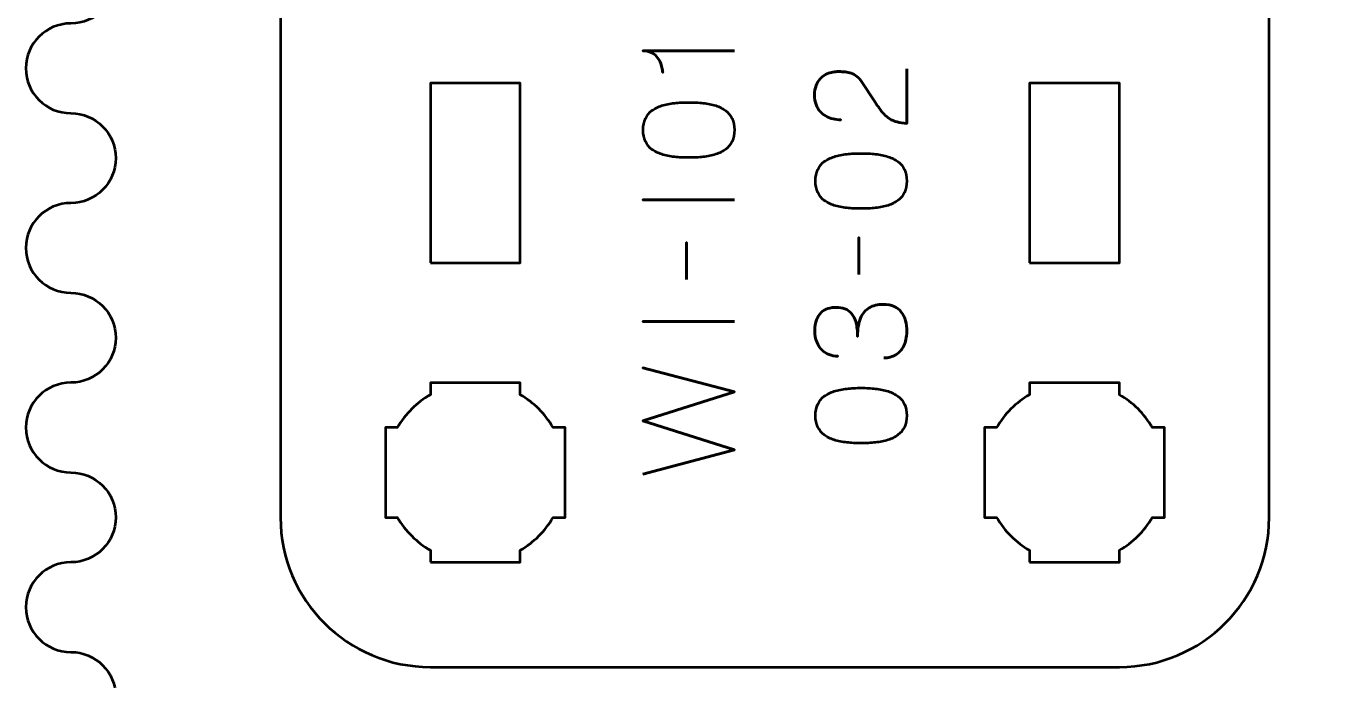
# Model space of a CAD drawing. Header units: centimetres. Extents: x -21 to 0, y -29.7 to 0.
# Drawn here: x -21 to -16.68, y -6.144 to -3.958 of the extents above; entities that cross this region are included whole.
import ezdxf

# ---------------------------------------------------------------- set-up
doc = ezdxf.new("R2010")
doc.units = ezdxf.units.CM
doc.header["$MEASUREMENT"] = 0
doc.layers.add('Layer 1', color=7, linetype='Continuous')

msp = doc.modelspace()

# ---------------------------------------------------------------- linework, layer by layer
at = {"layer": 'Layer 1', "color": 1, "lineweight": 53}
msp.add_open_spline([(-21.00003, -29.19995), (-21.00003, -29.19995), (-21.00003, -10.09992), (-21.00003, -10.09992), (-21.00003, -10.09992), (-21.00003, -10.01709), (-20.93286, -9.94992), (-20.85003, -9.94992), (-20.85003, -9.94992), (-20.7672, -9.94992), (-20.70003, -9.88275), (-20.70003, -9.79992), (-20.70003, -9.79992), (-20.70003, -9.71709), (-20.7672, -9.64992), (-20.85003, -9.64992), (-20.85003, -9.64992), (-20.93286, -9.64992), (-21.00003, -9.58275), (-21.00003, -9.49992), (-21.00003, -9.49992), (-21.00003, -9.41709), (-20.93286, -9.34992), (-20.85003, -9.34992), (-20.85003, -9.34992), (-20.7672, -9.34992), (-20.70003, -9.28275), (-20.70003, -9.19992), (-20.70003, -9.19992), (-20.70003, -9.11709), (-20.7672, -9.04992), (-20.85003, -9.04992), (-20.85003, -9.04992), (-20.93286, -9.04992), (-21.00003, -8.98275), (-21.00003, -8.89992), (-21.00003, -8.89992), (-21.00003, -8.81709), (-20.93286, -8.74992), (-20.85003, -8.74992), (-20.85003, -8.74992), (-20.7672, -8.74992), (-20.70003, -8.68275), (-20.70003, -8.59992), (-20.70003, -8.59992), (-20.70003, -8.51709), (-20.7672, -8.44992), (-20.85003, -8.44992), (-20.85003, -8.44992), (-20.93286, -8.44992), (-21.00003, -8.38275), (-21.00003, -8.29992), (-21.00003, -8.29992), (-21.00003, -8.21709), (-20.93286, -8.14992), (-20.85003, -8.14992), (-20.85003, -8.14992), (-20.7672, -8.14992), (-20.70003, -8.08275), (-20.70003, -7.99992), (-20.70003, -7.99992), (-20.70003, -7.91709), (-20.7672, -7.84992), (-20.85003, -7.84992), (-20.85003, -7.84992), (-20.93286, -7.84992), (-21.00003, -7.78275), (-21.00003, -7.69992), (-21.00003, -7.69992), (-21.00003, -7.61709), (-20.93286, -7.54992), (-20.85003, -7.54992), (-20.85003, -7.54992), (-20.7672, -7.54992), (-20.70003, -7.48275), (-20.70003, -7.39992), (-20.70003, -7.39992), (-20.70003, -7.31709), (-20.7672, -7.24992), (-20.85003, -7.24992), (-20.85003, -7.24992), (-20.93286, -7.24992), (-21.00003, -7.18275), (-21.00003, -7.09992), (-21.00003, -7.09992), (-21.00003, -7.01709), (-20.93286, -6.94992), (-20.85003, -6.94992), (-20.85003, -6.94992), (-20.7672, -6.94992), (-20.70003, -6.88275), (-20.70003, -6.79992), (-20.70003, -6.79992), (-20.70003, -6.71709), (-20.7672, -6.64992), (-20.85003, -6.64992), (-20.85003, -6.64992), (-20.93286, -6.64992), (-21.00003, -6.58275), (-21.00003, -6.49992), (-21.00003, -6.49992), (-21.00003, -6.41709), (-20.93286, -6.34992), (-20.85003, -6.34992), (-20.85003, -6.34992), (-20.7672, -6.34992), (-20.70003, -6.28275), (-20.70003, -6.19992), (-20.70003, -6.19992), (-20.70003, -6.11709), (-20.7672, -6.04992), (-20.85003, -6.04992), (-20.85003, -6.04992), (-20.93286, -6.04992), (-21.00003, -5.98275), (-21.00003, -5.89992), (-21.00003, -5.89992), (-21.00003, -5.81709), (-20.93286, -5.74992), (-20.85003, -5.74992), (-20.85003, -5.74992), (-20.7672, -5.74992), (-20.70003, -5.68275), (-20.70003, -5.59992), (-20.70003, -5.59992), (-20.70003, -5.51709), (-20.7672, -5.44992), (-20.85003, -5.44992), (-20.85003, -5.44992), (-20.93286, -5.44992), (-21.00003, -5.38275), (-21.00003, -5.29992), (-21.00003, -5.29992), (-21.00003, -5.21709), (-20.93286, -5.14992), (-20.85003, -5.14992), (-20.85003, -5.14992), (-20.7672, -5.14992), (-20.70003, -5.08275), (-20.70003, -4.99992), (-20.70003, -4.99992), (-20.70003, -4.91709), (-20.7672, -4.84992), (-20.85003, -4.84992), (-20.85003, -4.84992), (-20.93286, -4.84992), (-21.00003, -4.78275), (-21.00003, -4.69992), (-21.00003, -4.69992), (-21.00003, -4.61709), (-20.93286, -4.54992), (-20.85003, -4.54992), (-20.85003, -4.54992), (-20.7672, -4.54992), (-20.70003, -4.48275), (-20.70003, -4.39992), (-20.70003, -4.39992), (-20.70003, -4.31709), (-20.7672, -4.24992), (-20.85003, -4.24992), (-20.85003, -4.24992), (-20.93286, -4.24992), (-21.00003, -4.18275), (-21.00003, -4.09992), (-21.00003, -4.09992), (-21.00003, -4.01709), (-20.93286, -3.94992), (-20.85003, -3.94992), (-20.85003, -3.94992), (-20.7672, -3.94992), (-20.70003, -3.88275), (-20.70003, -3.79992), (-20.70003, -3.79992), (-20.70003, -3.71709), (-20.7672, -3.64992), (-20.85003, -3.64992), (-20.85003, -3.64992), (-20.93286, -3.64992), (-21.00003, -3.58275), (-21.00003, -3.49992), (-21.00003, -3.49992), (-21.00003, -3.41709), (-20.93286, -3.34992), (-20.85003, -3.34992), (-20.85003, -3.34992), (-20.7672, -3.34992), (-20.70003, -3.28275), (-20.70003, -3.19992), (-20.70003, -3.19992), (-20.70003, -3.11709), (-20.7672, -3.04992), (-20.85003, -3.04992), (-20.85003, -3.04992), (-20.93286, -3.04992), (-21.00003, -2.98275), (-21.00003, -2.89992), (-21.00003, -2.89992), (-21.00003, -2.81709), (-20.93286, -2.74992), (-20.85003, -2.74992), (-20.85003, -2.74992), (-20.7672, -2.74992), (-20.70003, -2.68275), (-20.70003, -2.59992), (-20.70003, -2.59992), (-20.70003, -2.51709), (-20.7672, -2.44992), (-20.85003, -2.44992), (-20.85003, -2.44992), (-20.93286, -2.44992), (-21.00003, -2.38275), (-21.00003, -2.29992), (-21.00003, -2.29992), (-21.00003, -2.21709), (-20.93286, -2.14992), (-20.85003, -2.14992), (-20.85003, -2.14992), (-20.7672, -2.14992), (-20.70003, -2.08275), (-20.70003, -1.99992), (-20.70003, -1.99992), (-20.70003, -1.91709), (-20.7672, -1.84992), (-20.85003, -1.84992), (-20.85003, -1.84992), (-20.93286, -1.84992), (-21.00003, -1.78275), (-21.00003, -1.69992), (-21.00003, -1.69992), (-21.00003, -1.61709), (-20.93286, -1.54992), (-20.85003, -1.54992), (-20.85003, -1.54992), (-20.7672, -1.54992), (-20.70003, -1.48275), (-20.70003, -1.39992), (-20.70003, -1.39992), (-20.70003, -1.31709), (-20.7672, -1.24992), (-20.85003, -1.24992), (-20.85003, -1.24992), (-20.93286, -1.24992), (-21.00003, -1.18275), (-21.00003, -1.09992), (-21.00003, -1.09992), (-21.00003, -1.09992), (-21.00003, -0.49992), (-21.00003, -0.49992), (-21.00003, -0.49992), (-21.00003, -0.22295), (-20.77694, 0.00004), (-20.49994, 0.00004), (-20.49994, 0.00004), (-20.49994, 0.00004), (-0.50008, 0.00004), (-0.50008, 0.00004), (-0.50008, 0.00004), (-0.22294, 0.00004), (0.00002, -0.22295), (0.00002, -0.49992), (0.00002, -0.49992), (0.00002, -0.49992), (0.00002, -29.19995), (0.00002, -29.19995), (0.00002, -29.19995), (0.00002, -29.47695), (-0.22294, -29.70004), (-0.50008, -29.70004), (-0.50008, -29.70004), (-0.50008, -29.70004), (-20.49994, -29.70004), (-20.49994, -29.70004), (-20.49994, -29.70004), (-20.77694, -29.70004), (-21.00003, -29.47695), (-21.00003, -29.19995)], degree=3, knots=[0, 0, 0, 0, 0.0144928, 0.0144928, 0.0144928, 0.0144928, 0.0289855, 0.0289855, 0.0289855, 0.0289855, 0.0434783, 0.0434783, 0.0434783, 0.0434783, 0.057971, 0.057971, 0.057971, 0.057971, 0.0724638, 0.0724638, 0.0724638, 0.0724638, 0.0869565, 0.0869565, 0.0869565, 0.0869565, 0.1014493, 0.1014493, 0.1014493, 0.1014493, 0.115942, 0.115942, 0.115942, 0.115942, 0.1304348, 0.1304348, 0.1304348, 0.1304348, 0.1449275, 0.1449275, 0.1449275, 0.1449275, 0.1594203, 0.1594203, 0.1594203, 0.1594203, 0.173913, 0.173913, 0.173913, 0.173913, 0.1884058, 0.1884058, 0.1884058, 0.1884058, 0.2028986, 0.2028986, 0.2028986, 0.2028986, 0.2173913, 0.2173913, 0.2173913, 0.2173913, 0.2318841, 0.2318841, 0.2318841, 0.2318841, 0.2463768, 0.2463768, 0.2463768, 0.2463768, 0.2608696, 0.2608696, 0.2608696, 0.2608696, 0.2753623, 0.2753623, 0.2753623, 0.2753623, 0.2898551, 0.2898551, 0.2898551, 0.2898551, 0.3043478, 0.3043478, 0.3043478, 0.3043478, 0.3188406, 0.3188406, 0.3188406, 0.3188406, 0.3333333, 0.3333333, 0.3333333, 0.3333333, 0.3478261, 0.3478261, 0.3478261, 0.3478261, 0.3623188, 0.3623188, 0.3623188, 0.3623188, 0.3768116, 0.3768116, 0.3768116, 0.3768116, 0.3913043, 0.3913043, 0.3913043, 0.3913043, 0.4057971, 0.4057971, 0.4057971, 0.4057971, 0.4202899, 0.4202899, 0.4202899, 0.4202899, 0.4347826, 0.4347826, 0.4347826, 0.4347826, 0.4492754, 0.4492754, 0.4492754, 0.4492754, 0.4637681, 0.4637681, 0.4637681, 0.4637681, 0.4782609, 0.4782609, 0.4782609, 0.4782609, 0.4927536, 0.4927536, 0.4927536, 0.4927536, 0.5072464, 0.5072464, 0.5072464, 0.5072464, 0.5217391, 0.5217391, 0.5217391, 0.5217391, 0.5362319, 0.5362319, 0.5362319, 0.5362319, 0.5507246, 0.5507246, 0.5507246, 0.5507246, 0.5652174, 0.5652174, 0.5652174, 0.5652174, 0.5797101, 0.5797101, 0.5797101, 0.5797101, 0.5942029, 0.5942029, 0.5942029, 0.5942029, 0.6086957, 0.6086957, 0.6086957, 0.6086957, 0.6231884, 0.6231884, 0.6231884, 0.6231884, 0.6376812, 0.6376812, 0.6376812, 0.6376812, 0.6521739, 0.6521739, 0.6521739, 0.6521739, 0.6666667, 0.6666667, 0.6666667, 0.6666667, 0.6811594, 0.6811594, 0.6811594, 0.6811594, 0.6956522, 0.6956522, 0.6956522, 0.6956522, 0.7101449, 0.7101449, 0.7101449, 0.7101449, 0.7246377, 0.7246377, 0.7246377, 0.7246377, 0.7391304, 0.7391304, 0.7391304, 0.7391304, 0.7536232, 0.7536232, 0.7536232, 0.7536232, 0.7681159, 0.7681159, 0.7681159, 0.7681159, 0.7826087, 0.7826087, 0.7826087, 0.7826087, 0.7971014, 0.7971014, 0.7971014, 0.7971014, 0.8115942, 0.8115942, 0.8115942, 0.8115942, 0.826087, 0.826087, 0.826087, 0.826087, 0.8405797, 0.8405797, 0.8405797, 0.8405797, 0.8550725, 0.8550725, 0.8550725, 0.8550725, 0.8695652, 0.8695652, 0.8695652, 0.8695652, 0.884058, 0.884058, 0.884058, 0.884058, 0.8985507, 0.8985507, 0.8985507, 0.8985507, 0.9130435, 0.9130435, 0.9130435, 0.9130435, 0.9275362, 0.9275362, 0.9275362, 0.9275362, 0.942029, 0.942029, 0.942029, 0.942029, 0.9565217, 0.9565217, 0.9565217, 0.9565217, 0.9710145, 0.9710145, 0.9710145, 0.9710145, 0.9855072, 0.9855072, 0.9855072, 0.9855072, 1, 1, 1, 1], dxfattribs=at)
at = {"layer": 'Layer 1', "color": 3, "lineweight": 53}
msp.add_open_spline([(-17.35001, -6.1), (-17.35001, -6.1), (-19.65001, -6.1), (-19.65001, -6.1), (-19.65001, -6.1), (-19.9261, -6.1), (-20.15001, -5.87609), (-20.15001, -5.6), (-20.15001, -5.6), (-20.15001, -5.6), (-20.15001, -1.3), (-20.15001, -1.3), (-20.15001, -1.3), (-20.15001, -1.02391), (-19.9261, -0.8), (-19.65001, -0.8), (-19.65001, -0.8), (-19.65001, -0.8), (-17.35001, -0.8), (-17.35001, -0.8), (-17.35001, -0.8), (-17.07392, -0.8), (-16.85001, -1.02391), (-16.85001, -1.3), (-16.85001, -1.3), (-16.85001, -1.3), (-16.85001, -5.6), (-16.85001, -5.6), (-16.85001, -5.6), (-16.85001, -5.87609), (-17.07392, -6.1), (-17.35001, -6.1)], degree=3, knots=[0, 0, 0, 0, 0.125, 0.125, 0.125, 0.125, 0.25, 0.25, 0.25, 0.25, 0.375, 0.375, 0.375, 0.375, 0.5, 0.5, 0.5, 0.5, 0.625, 0.625, 0.625, 0.625, 0.75, 0.75, 0.75, 0.75, 0.875, 0.875, 0.875, 0.875, 1, 1, 1, 1], dxfattribs=at)
at = {"layer": 'Layer 1', "color": 5, "lineweight": 53}
for points, knots in [([(-18.63507, -4.04134), (-18.63507, -4.04134), (-18.94029, -4.04134), (-18.94029, -4.04134), (-18.94029, -4.04134), (-18.92992, -4.04141), (-18.92103, -4.04325), (-18.91362, -4.04678), (-18.91362, -4.04678), (-18.90614, -4.05023), (-18.9, -4.05482), (-18.89507, -4.06046), (-18.89507, -4.06046), (-18.89013, -4.06611), (-18.88618, -4.07218), (-18.88321, -4.07867), (-18.88321, -4.07867), (-18.88032, -4.08516), (-18.87813, -4.09144), (-18.87679, -4.09751), (-18.87679, -4.09751), (-18.87538, -4.10364), (-18.87453, -4.10887), (-18.87425, -4.11331), (-18.87425, -4.11331), (-18.87453, -4.10887), (-18.87538, -4.10364), (-18.87679, -4.09751), (-18.87679, -4.09751), (-18.87813, -4.09144), (-18.88032, -4.08516), (-18.88321, -4.07867), (-18.88321, -4.07867), (-18.88618, -4.07218), (-18.89013, -4.06611), (-18.89507, -4.06046), (-18.89507, -4.06046), (-18.9, -4.05482), (-18.90614, -4.05023), (-18.91362, -4.04678), (-18.91362, -4.04678), (-18.92103, -4.04325), (-18.92992, -4.04141), (-18.94029, -4.04134), (-18.94029, -4.04134), (-18.94029, -4.04134), (-18.63507, -4.04134), (-18.63507, -4.04134)], [0, 0, 0, 0, 0.0833333, 0.0833333, 0.0833333, 0.0833333, 0.1666667, 0.1666667, 0.1666667, 0.1666667, 0.25, 0.25, 0.25, 0.25, 0.3333333, 0.3333333, 0.3333333, 0.3333333, 0.4166667, 0.4166667, 0.4166667, 0.4166667, 0.5, 0.5, 0.5, 0.5, 0.5833333, 0.5833333, 0.5833333, 0.5833333, 0.6666667, 0.6666667, 0.6666667, 0.6666667, 0.75, 0.75, 0.75, 0.75, 0.8333333, 0.8333333, 0.8333333, 0.8333333, 0.9166667, 0.9166667, 0.9166667, 0.9166667, 1, 1, 1, 1]), ([(-18.05976, -4.1021), (-18.05976, -4.1021), (-18.05976, -4.28371), (-18.05976, -4.28371), (-18.05976, -4.28371), (-18.07204, -4.28336), (-18.0829, -4.28181), (-18.09222, -4.27919), (-18.09222, -4.27919), (-18.10153, -4.27651), (-18.10971, -4.27292), (-18.11677, -4.26847), (-18.11677, -4.26847), (-18.12382, -4.26395), (-18.1301, -4.2588), (-18.13561, -4.25295), (-18.13561, -4.25295), (-18.14118, -4.24709), (-18.14626, -4.24081), (-18.15106, -4.23404), (-18.15106, -4.23404), (-18.15579, -4.22727), (-18.16051, -4.22028), (-18.16517, -4.21301), (-18.16517, -4.21301), (-18.16517, -4.21301), (-18.21343, -4.14062), (-18.21343, -4.14062), (-18.21343, -4.14062), (-18.21865, -4.13322), (-18.22429, -4.12743), (-18.2305, -4.12334), (-18.2305, -4.12334), (-18.23664, -4.11918), (-18.24313, -4.11628), (-18.24991, -4.11452), (-18.24991, -4.11452), (-18.25675, -4.11283), (-18.26366, -4.11177), (-18.27079, -4.11142), (-18.27079, -4.11142), (-18.27792, -4.11106), (-18.28504, -4.11092), (-18.29217, -4.11099), (-18.29217, -4.11099), (-18.29802, -4.11099), (-18.3043, -4.11177), (-18.31108, -4.11332), (-18.31108, -4.11332), (-18.31778, -4.11494), (-18.32448, -4.11748), (-18.33111, -4.12108), (-18.33111, -4.12108), (-18.33775, -4.12468), (-18.34381, -4.12948), (-18.34932, -4.13547), (-18.34932, -4.13547), (-18.35475, -4.14147), (-18.35912, -4.14888), (-18.36244, -4.1577), (-18.36244, -4.1577), (-18.36576, -4.16652), (-18.36745, -4.17689), (-18.36752, -4.18888), (-18.36752, -4.18888), (-18.36745, -4.20095), (-18.36576, -4.2116), (-18.36251, -4.22078), (-18.36251, -4.22078), (-18.35927, -4.22995), (-18.35475, -4.23778), (-18.34904, -4.24427), (-18.34904, -4.24427), (-18.34332, -4.25076), (-18.33669, -4.25598), (-18.32928, -4.26007), (-18.32928, -4.26007), (-18.32187, -4.26417), (-18.31397, -4.26713), (-18.30564, -4.26903), (-18.30564, -4.26903), (-18.29732, -4.27094), (-18.28885, -4.27186), (-18.28031, -4.27186), (-18.28031, -4.27186), (-18.28885, -4.27186), (-18.29732, -4.27094), (-18.30564, -4.26903), (-18.30564, -4.26903), (-18.31397, -4.26713), (-18.32187, -4.26417), (-18.32928, -4.26007), (-18.32928, -4.26007), (-18.33669, -4.25598), (-18.34332, -4.25076), (-18.34904, -4.24427), (-18.34904, -4.24427), (-18.35475, -4.23778), (-18.35927, -4.22995), (-18.36251, -4.22078), (-18.36251, -4.22078), (-18.36576, -4.2116), (-18.36745, -4.20095), (-18.36752, -4.18888), (-18.36752, -4.18888), (-18.36745, -4.17689), (-18.36576, -4.16652), (-18.36244, -4.1577), (-18.36244, -4.1577), (-18.35912, -4.14888), (-18.35475, -4.14147), (-18.34932, -4.13547), (-18.34932, -4.13547), (-18.34381, -4.12948), (-18.33775, -4.12468), (-18.33111, -4.12108), (-18.33111, -4.12108), (-18.32448, -4.11748), (-18.31778, -4.11494), (-18.31108, -4.11332), (-18.31108, -4.11332), (-18.3043, -4.11177), (-18.29802, -4.11099), (-18.29217, -4.11099), (-18.29217, -4.11099), (-18.28504, -4.11092), (-18.27792, -4.11106), (-18.27079, -4.11142), (-18.27079, -4.11142), (-18.26366, -4.11177), (-18.25675, -4.11283), (-18.24991, -4.11452), (-18.24991, -4.11452), (-18.24313, -4.11628), (-18.23664, -4.11918), (-18.2305, -4.12334), (-18.2305, -4.12334), (-18.22429, -4.12743), (-18.21865, -4.13322), (-18.21343, -4.14062), (-18.21343, -4.14062), (-18.21343, -4.14062), (-18.16517, -4.21301), (-18.16517, -4.21301), (-18.16517, -4.21301), (-18.16051, -4.22028), (-18.15579, -4.22727), (-18.15106, -4.23404), (-18.15106, -4.23404), (-18.14626, -4.24081), (-18.14118, -4.24709), (-18.13561, -4.25295), (-18.13561, -4.25295), (-18.1301, -4.2588), (-18.12382, -4.26395), (-18.11677, -4.26847), (-18.11677, -4.26847), (-18.10971, -4.27292), (-18.10153, -4.27651), (-18.09222, -4.27919), (-18.09222, -4.27919), (-18.0829, -4.28181), (-18.07204, -4.28336), (-18.05976, -4.28371), (-18.05976, -4.28371), (-18.05976, -4.28371), (-18.05976, -4.1021), (-18.05976, -4.1021)], [0, 0, 0, 0, 0.0238095, 0.0238095, 0.0238095, 0.0238095, 0.047619, 0.047619, 0.047619, 0.047619, 0.0714286, 0.0714286, 0.0714286, 0.0714286, 0.0952381, 0.0952381, 0.0952381, 0.0952381, 0.1190476, 0.1190476, 0.1190476, 0.1190476, 0.1428571, 0.1428571, 0.1428571, 0.1428571, 0.1666667, 0.1666667, 0.1666667, 0.1666667, 0.1904762, 0.1904762, 0.1904762, 0.1904762, 0.2142857, 0.2142857, 0.2142857, 0.2142857, 0.2380952, 0.2380952, 0.2380952, 0.2380952, 0.2619048, 0.2619048, 0.2619048, 0.2619048, 0.2857143, 0.2857143, 0.2857143, 0.2857143, 0.3095238, 0.3095238, 0.3095238, 0.3095238, 0.3333333, 0.3333333, 0.3333333, 0.3333333, 0.3571429, 0.3571429, 0.3571429, 0.3571429, 0.3809524, 0.3809524, 0.3809524, 0.3809524, 0.4047619, 0.4047619, 0.4047619, 0.4047619, 0.4285714, 0.4285714, 0.4285714, 0.4285714, 0.452381, 0.452381, 0.452381, 0.452381, 0.4761905, 0.4761905, 0.4761905, 0.4761905, 0.5, 0.5, 0.5, 0.5, 0.5238095, 0.5238095, 0.5238095, 0.5238095, 0.547619, 0.547619, 0.547619, 0.547619, 0.5714286, 0.5714286, 0.5714286, 0.5714286, 0.5952381, 0.5952381, 0.5952381, 0.5952381, 0.6190476, 0.6190476, 0.6190476, 0.6190476, 0.6428571, 0.6428571, 0.6428571, 0.6428571, 0.6666667, 0.6666667, 0.6666667, 0.6666667, 0.6904762, 0.6904762, 0.6904762, 0.6904762, 0.7142857, 0.7142857, 0.7142857, 0.7142857, 0.7380952, 0.7380952, 0.7380952, 0.7380952, 0.7619048, 0.7619048, 0.7619048, 0.7619048, 0.7857143, 0.7857143, 0.7857143, 0.7857143, 0.8095238, 0.8095238, 0.8095238, 0.8095238, 0.8333333, 0.8333333, 0.8333333, 0.8333333, 0.8571429, 0.8571429, 0.8571429, 0.8571429, 0.8809524, 0.8809524, 0.8809524, 0.8809524, 0.9047619, 0.9047619, 0.9047619, 0.9047619, 0.9285714, 0.9285714, 0.9285714, 0.9285714, 0.952381, 0.952381, 0.952381, 0.952381, 0.9761905, 0.9761905, 0.9761905, 0.9761905, 1, 1, 1, 1]), ([(-18.63507, -4.30592), (-18.63514, -4.29111), (-18.63775, -4.27834), (-18.64283, -4.26768), (-18.64283, -4.26768), (-18.64791, -4.2571), (-18.65518, -4.24828), (-18.66442, -4.24123), (-18.66442, -4.24123), (-18.67373, -4.23424), (-18.68474, -4.22874), (-18.69744, -4.22465), (-18.69744, -4.22465), (-18.71014, -4.22062), (-18.72404, -4.21773), (-18.73928, -4.21611), (-18.73928, -4.21611), (-18.75452, -4.21441), (-18.77054, -4.21357), (-18.78747, -4.21364), (-18.78747, -4.21364), (-18.80433, -4.21357), (-18.82035, -4.21441), (-18.83552, -4.21611), (-18.83552, -4.21611), (-18.85069, -4.21773), (-18.86466, -4.22062), (-18.87736, -4.22465), (-18.87736, -4.22465), (-18.88999, -4.22874), (-18.90099, -4.23424), (-18.91038, -4.24123), (-18.91038, -4.24123), (-18.91969, -4.24828), (-18.92696, -4.2571), (-18.93204, -4.26768), (-18.93204, -4.26768), (-18.93719, -4.27834), (-18.9398, -4.29111), (-18.93987, -4.30592), (-18.93987, -4.30592), (-18.9398, -4.32074), (-18.93719, -4.33351), (-18.93204, -4.34417), (-18.93204, -4.34417), (-18.92696, -4.35475), (-18.91969, -4.36357), (-18.91038, -4.37062), (-18.91038, -4.37062), (-18.90099, -4.37761), (-18.88999, -4.38311), (-18.87736, -4.3872), (-18.87736, -4.3872), (-18.86466, -4.39123), (-18.85069, -4.39412), (-18.83552, -4.39574), (-18.83552, -4.39574), (-18.82035, -4.39743), (-18.80433, -4.39828), (-18.78747, -4.39821), (-18.78747, -4.39821), (-18.77054, -4.39828), (-18.75452, -4.39743), (-18.73928, -4.39574), (-18.73928, -4.39574), (-18.72404, -4.39412), (-18.71014, -4.39123), (-18.69744, -4.3872), (-18.69744, -4.3872), (-18.68474, -4.38311), (-18.67373, -4.37761), (-18.66442, -4.37062), (-18.66442, -4.37062), (-18.65518, -4.36357), (-18.64791, -4.35475), (-18.64283, -4.34417), (-18.64283, -4.34417), (-18.63775, -4.33351), (-18.63514, -4.32074), (-18.63507, -4.30592)], [0, 0, 0, 0, 0.05, 0.05, 0.05, 0.05, 0.1, 0.1, 0.1, 0.1, 0.15, 0.15, 0.15, 0.15, 0.2, 0.2, 0.2, 0.2, 0.25, 0.25, 0.25, 0.25, 0.3, 0.3, 0.3, 0.3, 0.35, 0.35, 0.35, 0.35, 0.4, 0.4, 0.4, 0.4, 0.45, 0.45, 0.45, 0.45, 0.5, 0.5, 0.5, 0.5, 0.55, 0.55, 0.55, 0.55, 0.6, 0.6, 0.6, 0.6, 0.65, 0.65, 0.65, 0.65, 0.7, 0.7, 0.7, 0.7, 0.75, 0.75, 0.75, 0.75, 0.8, 0.8, 0.8, 0.8, 0.85, 0.85, 0.85, 0.85, 0.9, 0.9, 0.9, 0.9, 0.95, 0.95, 0.95, 0.95, 1, 1, 1, 1]), ([(-18.63507, -4.30592), (-18.63514, -4.29111), (-18.63775, -4.27834), (-18.64283, -4.26768), (-18.64283, -4.26768), (-18.64791, -4.2571), (-18.65518, -4.24828), (-18.66442, -4.24123), (-18.66442, -4.24123), (-18.67373, -4.23424), (-18.68474, -4.22874), (-18.69744, -4.22465), (-18.69744, -4.22465), (-18.71014, -4.22062), (-18.72404, -4.21773), (-18.73928, -4.21611), (-18.73928, -4.21611), (-18.75452, -4.21441), (-18.77054, -4.21357), (-18.78747, -4.21364), (-18.78747, -4.21364), (-18.80433, -4.21357), (-18.82035, -4.21441), (-18.83552, -4.21611), (-18.83552, -4.21611), (-18.85069, -4.21773), (-18.86466, -4.22062), (-18.87736, -4.22465), (-18.87736, -4.22465), (-18.88999, -4.22874), (-18.90099, -4.23424), (-18.91038, -4.24123), (-18.91038, -4.24123), (-18.91969, -4.24828), (-18.92696, -4.2571), (-18.93204, -4.26768), (-18.93204, -4.26768), (-18.93719, -4.27834), (-18.9398, -4.29111), (-18.93987, -4.30592), (-18.93987, -4.30592), (-18.9398, -4.32074), (-18.93719, -4.33351), (-18.93204, -4.34417), (-18.93204, -4.34417), (-18.92696, -4.35475), (-18.91969, -4.36357), (-18.91038, -4.37062), (-18.91038, -4.37062), (-18.90099, -4.37761), (-18.88999, -4.38311), (-18.87736, -4.3872), (-18.87736, -4.3872), (-18.86466, -4.39123), (-18.85069, -4.39412), (-18.83552, -4.39574), (-18.83552, -4.39574), (-18.82035, -4.39743), (-18.80433, -4.39828), (-18.78747, -4.39821), (-18.78747, -4.39821), (-18.77054, -4.39828), (-18.75452, -4.39743), (-18.73928, -4.39574), (-18.73928, -4.39574), (-18.72404, -4.39412), (-18.71014, -4.39123), (-18.69744, -4.3872), (-18.69744, -4.3872), (-18.68474, -4.38311), (-18.67373, -4.37761), (-18.66442, -4.37062), (-18.66442, -4.37062), (-18.65518, -4.36357), (-18.64791, -4.35475), (-18.64283, -4.34417), (-18.64283, -4.34417), (-18.63775, -4.33351), (-18.63514, -4.32074), (-18.63507, -4.30592)], [0, 0, 0, 0, 0.05, 0.05, 0.05, 0.05, 0.1, 0.1, 0.1, 0.1, 0.15, 0.15, 0.15, 0.15, 0.2, 0.2, 0.2, 0.2, 0.25, 0.25, 0.25, 0.25, 0.3, 0.3, 0.3, 0.3, 0.35, 0.35, 0.35, 0.35, 0.4, 0.4, 0.4, 0.4, 0.45, 0.45, 0.45, 0.45, 0.5, 0.5, 0.5, 0.5, 0.55, 0.55, 0.55, 0.55, 0.6, 0.6, 0.6, 0.6, 0.65, 0.65, 0.65, 0.65, 0.7, 0.7, 0.7, 0.7, 0.75, 0.75, 0.75, 0.75, 0.8, 0.8, 0.8, 0.8, 0.85, 0.85, 0.85, 0.85, 0.9, 0.9, 0.9, 0.9, 0.95, 0.95, 0.95, 0.95, 1, 1, 1, 1]), ([(-18.05976, -4.47632), (-18.05983, -4.46151), (-18.06244, -4.44874), (-18.06752, -4.43808), (-18.06752, -4.43808), (-18.0726, -4.4275), (-18.07987, -4.41868), (-18.08911, -4.41163), (-18.08911, -4.41163), (-18.09842, -4.40464), (-18.10943, -4.39914), (-18.12213, -4.39505), (-18.12213, -4.39505), (-18.13483, -4.39102), (-18.14873, -4.38813), (-18.16397, -4.38651), (-18.16397, -4.38651), (-18.17921, -4.38481), (-18.19523, -4.38397), (-18.21216, -4.38404), (-18.21216, -4.38404), (-18.22902, -4.38397), (-18.24504, -4.38481), (-18.26021, -4.38651), (-18.26021, -4.38651), (-18.27538, -4.38813), (-18.28935, -4.39102), (-18.30205, -4.39505), (-18.30205, -4.39505), (-18.31468, -4.39914), (-18.32568, -4.40464), (-18.33507, -4.41163), (-18.33507, -4.41163), (-18.34438, -4.41868), (-18.35165, -4.4275), (-18.35673, -4.43808), (-18.35673, -4.43808), (-18.36188, -4.44874), (-18.36449, -4.46151), (-18.36456, -4.47632), (-18.36456, -4.47632), (-18.36449, -4.49114), (-18.36188, -4.50391), (-18.35673, -4.51457), (-18.35673, -4.51457), (-18.35165, -4.52515), (-18.34438, -4.53397), (-18.33507, -4.54102), (-18.33507, -4.54102), (-18.32568, -4.54801), (-18.31468, -4.55351), (-18.30205, -4.5576), (-18.30205, -4.5576), (-18.28935, -4.56163), (-18.27538, -4.56452), (-18.26021, -4.56614), (-18.26021, -4.56614), (-18.24504, -4.56783), (-18.22902, -4.56868), (-18.21216, -4.56861), (-18.21216, -4.56861), (-18.19523, -4.56868), (-18.17921, -4.56783), (-18.16397, -4.56614), (-18.16397, -4.56614), (-18.14873, -4.56452), (-18.13483, -4.56163), (-18.12213, -4.5576), (-18.12213, -4.5576), (-18.10943, -4.55351), (-18.09842, -4.54801), (-18.08911, -4.54102), (-18.08911, -4.54102), (-18.07987, -4.53397), (-18.0726, -4.52515), (-18.06752, -4.51457), (-18.06752, -4.51457), (-18.06244, -4.50391), (-18.05983, -4.49114), (-18.05976, -4.47632)], [0, 0, 0, 0, 0.05, 0.05, 0.05, 0.05, 0.1, 0.1, 0.1, 0.1, 0.15, 0.15, 0.15, 0.15, 0.2, 0.2, 0.2, 0.2, 0.25, 0.25, 0.25, 0.25, 0.3, 0.3, 0.3, 0.3, 0.35, 0.35, 0.35, 0.35, 0.4, 0.4, 0.4, 0.4, 0.45, 0.45, 0.45, 0.45, 0.5, 0.5, 0.5, 0.5, 0.55, 0.55, 0.55, 0.55, 0.6, 0.6, 0.6, 0.6, 0.65, 0.65, 0.65, 0.65, 0.7, 0.7, 0.7, 0.7, 0.75, 0.75, 0.75, 0.75, 0.8, 0.8, 0.8, 0.8, 0.85, 0.85, 0.85, 0.85, 0.9, 0.9, 0.9, 0.9, 0.95, 0.95, 0.95, 0.95, 1, 1, 1, 1]), ([(-18.05976, -4.47632), (-18.05983, -4.46151), (-18.06244, -4.44874), (-18.06752, -4.43808), (-18.06752, -4.43808), (-18.0726, -4.4275), (-18.07987, -4.41868), (-18.08911, -4.41163), (-18.08911, -4.41163), (-18.09842, -4.40464), (-18.10943, -4.39914), (-18.12213, -4.39505), (-18.12213, -4.39505), (-18.13483, -4.39102), (-18.14873, -4.38813), (-18.16397, -4.38651), (-18.16397, -4.38651), (-18.17921, -4.38481), (-18.19523, -4.38397), (-18.21216, -4.38404), (-18.21216, -4.38404), (-18.22902, -4.38397), (-18.24504, -4.38481), (-18.26021, -4.38651), (-18.26021, -4.38651), (-18.27538, -4.38813), (-18.28935, -4.39102), (-18.30205, -4.39505), (-18.30205, -4.39505), (-18.31468, -4.39914), (-18.32568, -4.40464), (-18.33507, -4.41163), (-18.33507, -4.41163), (-18.34438, -4.41868), (-18.35165, -4.4275), (-18.35673, -4.43808), (-18.35673, -4.43808), (-18.36188, -4.44874), (-18.36449, -4.46151), (-18.36456, -4.47632), (-18.36456, -4.47632), (-18.36449, -4.49114), (-18.36188, -4.50391), (-18.35673, -4.51457), (-18.35673, -4.51457), (-18.35165, -4.52515), (-18.34438, -4.53397), (-18.33507, -4.54102), (-18.33507, -4.54102), (-18.32568, -4.54801), (-18.31468, -4.55351), (-18.30205, -4.5576), (-18.30205, -4.5576), (-18.28935, -4.56163), (-18.27538, -4.56452), (-18.26021, -4.56614), (-18.26021, -4.56614), (-18.24504, -4.56783), (-18.22902, -4.56868), (-18.21216, -4.56861), (-18.21216, -4.56861), (-18.19523, -4.56868), (-18.17921, -4.56783), (-18.16397, -4.56614), (-18.16397, -4.56614), (-18.14873, -4.56452), (-18.13483, -4.56163), (-18.12213, -4.5576), (-18.12213, -4.5576), (-18.10943, -4.55351), (-18.09842, -4.54801), (-18.08911, -4.54102), (-18.08911, -4.54102), (-18.07987, -4.53397), (-18.0726, -4.52515), (-18.06752, -4.51457), (-18.06752, -4.51457), (-18.06244, -4.50391), (-18.05983, -4.49114), (-18.05976, -4.47632)], [0, 0, 0, 0, 0.05, 0.05, 0.05, 0.05, 0.1, 0.1, 0.1, 0.1, 0.15, 0.15, 0.15, 0.15, 0.2, 0.2, 0.2, 0.2, 0.25, 0.25, 0.25, 0.25, 0.3, 0.3, 0.3, 0.3, 0.35, 0.35, 0.35, 0.35, 0.4, 0.4, 0.4, 0.4, 0.45, 0.45, 0.45, 0.45, 0.5, 0.5, 0.5, 0.5, 0.55, 0.55, 0.55, 0.55, 0.6, 0.6, 0.6, 0.6, 0.65, 0.65, 0.65, 0.65, 0.7, 0.7, 0.7, 0.7, 0.75, 0.75, 0.75, 0.75, 0.8, 0.8, 0.8, 0.8, 0.85, 0.85, 0.85, 0.85, 0.9, 0.9, 0.9, 0.9, 0.95, 0.95, 0.95, 0.95, 1, 1, 1, 1]), ([(-18.63507, -4.53918), (-18.63507, -4.53918), (-18.94029, -4.53918), (-18.94029, -4.53918), (-18.94029, -4.53918), (-18.94029, -4.53918), (-18.63507, -4.53918), (-18.63507, -4.53918)], [0, 0, 0, 0, 0.5, 0.5, 0.5, 0.5, 1, 1, 1, 1]), ([(-18.21936, -4.78874), (-18.21936, -4.78874), (-18.21936, -4.66555), (-18.21936, -4.66555), (-18.21936, -4.66555), (-18.21936, -4.66555), (-18.21936, -4.78874), (-18.21936, -4.78874)], [0, 0, 0, 0, 0.5, 0.5, 0.5, 0.5, 1, 1, 1, 1]), ([(-18.79467, -4.80503), (-18.79467, -4.80503), (-18.79467, -4.68184), (-18.79467, -4.68184), (-18.79467, -4.68184), (-18.79467, -4.68184), (-18.79467, -4.80503), (-18.79467, -4.80503)], [0, 0, 0, 0, 0.5, 0.5, 0.5, 0.5, 1, 1, 1, 1]), ([(-18.13638, -5.06729), (-18.12114, -5.06722), (-18.10788, -5.06369), (-18.09638, -5.05671), (-18.09638, -5.05671), (-18.08495, -5.04972), (-18.07599, -5.03977), (-18.06957, -5.02679), (-18.06957, -5.02679), (-18.06315, -5.01381), (-18.0599, -4.99822), (-18.05976, -4.98008), (-18.05976, -4.98008), (-18.05976, -4.96647), (-18.06117, -4.95412), (-18.06413, -4.9429), (-18.06413, -4.9429), (-18.0671, -4.93175), (-18.07168, -4.92216), (-18.07796, -4.91404), (-18.07796, -4.91404), (-18.08424, -4.90593), (-18.09236, -4.89972), (-18.10223, -4.89528), (-18.10223, -4.89528), (-18.11218, -4.8909), (-18.12411, -4.88872), (-18.13808, -4.88865), (-18.13808, -4.88865), (-18.1567, -4.88857), (-18.17244, -4.89238), (-18.18521, -4.89993), (-18.18521, -4.89993), (-18.19798, -4.90748), (-18.20757, -4.9192), (-18.21413, -4.93493), (-18.21413, -4.93493), (-18.2207, -4.95066), (-18.22401, -4.97084), (-18.22401, -4.99532), (-18.22401, -4.99532), (-18.22394, -4.97705), (-18.22563, -4.96174), (-18.22909, -4.94925), (-18.22909, -4.94925), (-18.23255, -4.93683), (-18.23742, -4.92689), (-18.24377, -4.91941), (-18.24377, -4.91941), (-18.25005, -4.91193), (-18.25753, -4.9065), (-18.26613, -4.90325), (-18.26613, -4.90325), (-18.27467, -4.89993), (-18.28405, -4.89831), (-18.29428, -4.89838), (-18.29428, -4.89838), (-18.30452, -4.89831), (-18.31397, -4.89972), (-18.32272, -4.90254), (-18.32272, -4.90254), (-18.33147, -4.9053), (-18.33916, -4.90981), (-18.34572, -4.91595), (-18.34572, -4.91595), (-18.35228, -4.92209), (-18.35743, -4.9302), (-18.3611, -4.94015), (-18.3611, -4.94015), (-18.36477, -4.95017), (-18.3666, -4.96238), (-18.36667, -4.9767), (-18.36667, -4.9767), (-18.3666, -4.99095), (-18.36449, -5.00344), (-18.36039, -5.01402), (-18.36039, -5.01402), (-18.3563, -5.02468), (-18.35073, -5.03342), (-18.3436, -5.04048), (-18.3436, -5.04048), (-18.33648, -5.04746), (-18.32836, -5.05269), (-18.31919, -5.05614), (-18.31919, -5.05614), (-18.31002, -5.05967), (-18.30028, -5.06136), (-18.29005, -5.06136), (-18.29005, -5.06136), (-18.30028, -5.06136), (-18.31002, -5.05967), (-18.31919, -5.05614), (-18.31919, -5.05614), (-18.32836, -5.05269), (-18.33648, -5.04746), (-18.3436, -5.04048), (-18.3436, -5.04048), (-18.35073, -5.03342), (-18.3563, -5.02468), (-18.36039, -5.01402), (-18.36039, -5.01402), (-18.36449, -5.00344), (-18.3666, -4.99095), (-18.36667, -4.9767), (-18.36667, -4.9767), (-18.3666, -4.96238), (-18.36477, -4.95017), (-18.3611, -4.94015), (-18.3611, -4.94015), (-18.35743, -4.9302), (-18.35228, -4.92209), (-18.34572, -4.91595), (-18.34572, -4.91595), (-18.33916, -4.90981), (-18.33147, -4.9053), (-18.32272, -4.90254), (-18.32272, -4.90254), (-18.31397, -4.89972), (-18.30452, -4.89831), (-18.29428, -4.89838), (-18.29428, -4.89838), (-18.28405, -4.89831), (-18.27467, -4.89993), (-18.26613, -4.90325), (-18.26613, -4.90325), (-18.25753, -4.9065), (-18.25005, -4.91193), (-18.24377, -4.91941), (-18.24377, -4.91941), (-18.23742, -4.92689), (-18.23255, -4.93683), (-18.22909, -4.94925), (-18.22909, -4.94925), (-18.22563, -4.96174), (-18.22394, -4.97705), (-18.22401, -4.99532), (-18.22401, -4.99532), (-18.22401, -4.97084), (-18.2207, -4.95066), (-18.21413, -4.93493), (-18.21413, -4.93493), (-18.20757, -4.9192), (-18.19798, -4.90748), (-18.18521, -4.89993), (-18.18521, -4.89993), (-18.17244, -4.89238), (-18.1567, -4.88857), (-18.13808, -4.88865), (-18.13808, -4.88865), (-18.12411, -4.88872), (-18.11218, -4.8909), (-18.10223, -4.89528), (-18.10223, -4.89528), (-18.09236, -4.89972), (-18.08424, -4.90593), (-18.07796, -4.91404), (-18.07796, -4.91404), (-18.07168, -4.92216), (-18.0671, -4.93175), (-18.06413, -4.9429), (-18.06413, -4.9429), (-18.06117, -4.95412), (-18.05976, -4.96647), (-18.05976, -4.98008), (-18.05976, -4.98008), (-18.0599, -4.99822), (-18.06315, -5.01381), (-18.06957, -5.02679), (-18.06957, -5.02679), (-18.07599, -5.03977), (-18.08495, -5.04972), (-18.09638, -5.05671), (-18.09638, -5.05671), (-18.10788, -5.06369), (-18.12114, -5.06722), (-18.13638, -5.06729)], [0, 0, 0, 0, 0.0227273, 0.0227273, 0.0227273, 0.0227273, 0.0454545, 0.0454545, 0.0454545, 0.0454545, 0.0681818, 0.0681818, 0.0681818, 0.0681818, 0.0909091, 0.0909091, 0.0909091, 0.0909091, 0.1136364, 0.1136364, 0.1136364, 0.1136364, 0.1363636, 0.1363636, 0.1363636, 0.1363636, 0.1590909, 0.1590909, 0.1590909, 0.1590909, 0.1818182, 0.1818182, 0.1818182, 0.1818182, 0.2045455, 0.2045455, 0.2045455, 0.2045455, 0.2272727, 0.2272727, 0.2272727, 0.2272727, 0.25, 0.25, 0.25, 0.25, 0.2727273, 0.2727273, 0.2727273, 0.2727273, 0.2954545, 0.2954545, 0.2954545, 0.2954545, 0.3181818, 0.3181818, 0.3181818, 0.3181818, 0.3409091, 0.3409091, 0.3409091, 0.3409091, 0.3636364, 0.3636364, 0.3636364, 0.3636364, 0.3863636, 0.3863636, 0.3863636, 0.3863636, 0.4090909, 0.4090909, 0.4090909, 0.4090909, 0.4318182, 0.4318182, 0.4318182, 0.4318182, 0.4545455, 0.4545455, 0.4545455, 0.4545455, 0.4772727, 0.4772727, 0.4772727, 0.4772727, 0.5, 0.5, 0.5, 0.5, 0.5227273, 0.5227273, 0.5227273, 0.5227273, 0.5454545, 0.5454545, 0.5454545, 0.5454545, 0.5681818, 0.5681818, 0.5681818, 0.5681818, 0.5909091, 0.5909091, 0.5909091, 0.5909091, 0.6136364, 0.6136364, 0.6136364, 0.6136364, 0.6363636, 0.6363636, 0.6363636, 0.6363636, 0.6590909, 0.6590909, 0.6590909, 0.6590909, 0.6818182, 0.6818182, 0.6818182, 0.6818182, 0.7045455, 0.7045455, 0.7045455, 0.7045455, 0.7272727, 0.7272727, 0.7272727, 0.7272727, 0.75, 0.75, 0.75, 0.75, 0.7727273, 0.7727273, 0.7727273, 0.7727273, 0.7954545, 0.7954545, 0.7954545, 0.7954545, 0.8181818, 0.8181818, 0.8181818, 0.8181818, 0.8409091, 0.8409091, 0.8409091, 0.8409091, 0.8636364, 0.8636364, 0.8636364, 0.8636364, 0.8863636, 0.8863636, 0.8863636, 0.8863636, 0.9090909, 0.9090909, 0.9090909, 0.9090909, 0.9318182, 0.9318182, 0.9318182, 0.9318182, 0.9545455, 0.9545455, 0.9545455, 0.9545455, 0.9772727, 0.9772727, 0.9772727, 0.9772727, 1, 1, 1, 1]), ([(-18.63507, -4.946), (-18.63507, -4.946), (-18.94029, -4.946), (-18.94029, -4.946), (-18.94029, -4.946), (-18.94029, -4.946), (-18.63507, -4.946), (-18.63507, -4.946)], [0, 0, 0, 0, 0.5, 0.5, 0.5, 0.5, 1, 1, 1, 1]), ([(-18.94029, -5.45527), (-18.94029, -5.45527), (-18.63507, -5.37484), (-18.63507, -5.37484), (-18.63507, -5.37484), (-18.63507, -5.37484), (-18.94029, -5.2779), (-18.94029, -5.2779), (-18.94029, -5.2779), (-18.94029, -5.2779), (-18.63507, -5.18095), (-18.63507, -5.18095), (-18.63507, -5.18095), (-18.63507, -5.18095), (-18.94029, -5.10052), (-18.94029, -5.10052), (-18.94029, -5.10052), (-18.94029, -5.10052), (-18.63507, -5.18095), (-18.63507, -5.18095), (-18.63507, -5.18095), (-18.63507, -5.18095), (-18.94029, -5.2779), (-18.94029, -5.2779), (-18.94029, -5.2779), (-18.94029, -5.2779), (-18.63507, -5.37484), (-18.63507, -5.37484), (-18.63507, -5.37484), (-18.63507, -5.37484), (-18.94029, -5.45527), (-18.94029, -5.45527)], [0, 0, 0, 0, 0.125, 0.125, 0.125, 0.125, 0.25, 0.25, 0.25, 0.25, 0.375, 0.375, 0.375, 0.375, 0.5, 0.5, 0.5, 0.5, 0.625, 0.625, 0.625, 0.625, 0.75, 0.75, 0.75, 0.75, 0.875, 0.875, 0.875, 0.875, 1, 1, 1, 1]), ([(-18.05976, -5.2599), (-18.05983, -5.24509), (-18.06244, -5.23232), (-18.06752, -5.22166), (-18.06752, -5.22166), (-18.0726, -5.21108), (-18.07987, -5.20226), (-18.08911, -5.19521), (-18.08911, -5.19521), (-18.09842, -5.18822), (-18.10943, -5.18272), (-18.12213, -5.17863), (-18.12213, -5.17863), (-18.13483, -5.1746), (-18.14873, -5.17171), (-18.16397, -5.17009), (-18.16397, -5.17009), (-18.17921, -5.16839), (-18.19523, -5.16755), (-18.21216, -5.16762), (-18.21216, -5.16762), (-18.22902, -5.16755), (-18.24504, -5.16839), (-18.26021, -5.17009), (-18.26021, -5.17009), (-18.27538, -5.17171), (-18.28935, -5.1746), (-18.30205, -5.17863), (-18.30205, -5.17863), (-18.31468, -5.18272), (-18.32568, -5.18822), (-18.33507, -5.19521), (-18.33507, -5.19521), (-18.34438, -5.20226), (-18.35165, -5.21108), (-18.35673, -5.22166), (-18.35673, -5.22166), (-18.36188, -5.23232), (-18.36449, -5.24509), (-18.36456, -5.2599), (-18.36456, -5.2599), (-18.36449, -5.27472), (-18.36188, -5.28749), (-18.35673, -5.29815), (-18.35673, -5.29815), (-18.35165, -5.30873), (-18.34438, -5.31755), (-18.33507, -5.3246), (-18.33507, -5.3246), (-18.32568, -5.33159), (-18.31468, -5.33709), (-18.30205, -5.34118), (-18.30205, -5.34118), (-18.28935, -5.34521), (-18.27538, -5.3481), (-18.26021, -5.34972), (-18.26021, -5.34972), (-18.24504, -5.35141), (-18.22902, -5.35226), (-18.21216, -5.35219), (-18.21216, -5.35219), (-18.19523, -5.35226), (-18.17921, -5.35141), (-18.16397, -5.34972), (-18.16397, -5.34972), (-18.14873, -5.3481), (-18.13483, -5.34521), (-18.12213, -5.34118), (-18.12213, -5.34118), (-18.10943, -5.33709), (-18.09842, -5.33159), (-18.08911, -5.3246), (-18.08911, -5.3246), (-18.07987, -5.31755), (-18.0726, -5.30873), (-18.06752, -5.29815), (-18.06752, -5.29815), (-18.06244, -5.28749), (-18.05983, -5.27472), (-18.05976, -5.2599)], [0, 0, 0, 0, 0.05, 0.05, 0.05, 0.05, 0.1, 0.1, 0.1, 0.1, 0.15, 0.15, 0.15, 0.15, 0.2, 0.2, 0.2, 0.2, 0.25, 0.25, 0.25, 0.25, 0.3, 0.3, 0.3, 0.3, 0.35, 0.35, 0.35, 0.35, 0.4, 0.4, 0.4, 0.4, 0.45, 0.45, 0.45, 0.45, 0.5, 0.5, 0.5, 0.5, 0.55, 0.55, 0.55, 0.55, 0.6, 0.6, 0.6, 0.6, 0.65, 0.65, 0.65, 0.65, 0.7, 0.7, 0.7, 0.7, 0.75, 0.75, 0.75, 0.75, 0.8, 0.8, 0.8, 0.8, 0.85, 0.85, 0.85, 0.85, 0.9, 0.9, 0.9, 0.9, 0.95, 0.95, 0.95, 0.95, 1, 1, 1, 1]), ([(-18.05976, -5.2599), (-18.05983, -5.24509), (-18.06244, -5.23232), (-18.06752, -5.22166), (-18.06752, -5.22166), (-18.0726, -5.21108), (-18.07987, -5.20226), (-18.08911, -5.19521), (-18.08911, -5.19521), (-18.09842, -5.18822), (-18.10943, -5.18272), (-18.12213, -5.17863), (-18.12213, -5.17863), (-18.13483, -5.1746), (-18.14873, -5.17171), (-18.16397, -5.17009), (-18.16397, -5.17009), (-18.17921, -5.16839), (-18.19523, -5.16755), (-18.21216, -5.16762), (-18.21216, -5.16762), (-18.22902, -5.16755), (-18.24504, -5.16839), (-18.26021, -5.17009), (-18.26021, -5.17009), (-18.27538, -5.17171), (-18.28935, -5.1746), (-18.30205, -5.17863), (-18.30205, -5.17863), (-18.31468, -5.18272), (-18.32568, -5.18822), (-18.33507, -5.19521), (-18.33507, -5.19521), (-18.34438, -5.20226), (-18.35165, -5.21108), (-18.35673, -5.22166), (-18.35673, -5.22166), (-18.36188, -5.23232), (-18.36449, -5.24509), (-18.36456, -5.2599), (-18.36456, -5.2599), (-18.36449, -5.27472), (-18.36188, -5.28749), (-18.35673, -5.29815), (-18.35673, -5.29815), (-18.35165, -5.30873), (-18.34438, -5.31755), (-18.33507, -5.3246), (-18.33507, -5.3246), (-18.32568, -5.33159), (-18.31468, -5.33709), (-18.30205, -5.34118), (-18.30205, -5.34118), (-18.28935, -5.34521), (-18.27538, -5.3481), (-18.26021, -5.34972), (-18.26021, -5.34972), (-18.24504, -5.35141), (-18.22902, -5.35226), (-18.21216, -5.35219), (-18.21216, -5.35219), (-18.19523, -5.35226), (-18.17921, -5.35141), (-18.16397, -5.34972), (-18.16397, -5.34972), (-18.14873, -5.3481), (-18.13483, -5.34521), (-18.12213, -5.34118), (-18.12213, -5.34118), (-18.10943, -5.33709), (-18.09842, -5.33159), (-18.08911, -5.3246), (-18.08911, -5.3246), (-18.07987, -5.31755), (-18.0726, -5.30873), (-18.06752, -5.29815), (-18.06752, -5.29815), (-18.06244, -5.28749), (-18.05983, -5.27472), (-18.05976, -5.2599)], [0, 0, 0, 0, 0.05, 0.05, 0.05, 0.05, 0.1, 0.1, 0.1, 0.1, 0.15, 0.15, 0.15, 0.15, 0.2, 0.2, 0.2, 0.2, 0.25, 0.25, 0.25, 0.25, 0.3, 0.3, 0.3, 0.3, 0.35, 0.35, 0.35, 0.35, 0.4, 0.4, 0.4, 0.4, 0.45, 0.45, 0.45, 0.45, 0.5, 0.5, 0.5, 0.5, 0.55, 0.55, 0.55, 0.55, 0.6, 0.6, 0.6, 0.6, 0.65, 0.65, 0.65, 0.65, 0.7, 0.7, 0.7, 0.7, 0.75, 0.75, 0.75, 0.75, 0.8, 0.8, 0.8, 0.8, 0.85, 0.85, 0.85, 0.85, 0.9, 0.9, 0.9, 0.9, 0.95, 0.95, 0.95, 0.95, 1, 1, 1, 1])]:
    msp.add_open_spline(points, degree=3, knots=knots, dxfattribs=at)
at = {"layer": 'Layer 1', "lineweight": 53}
for points, knots in [([(-19.65001, -4.75), (-19.65001, -4.75), (-19.65001, -4.15), (-19.65001, -4.15), (-19.65001, -4.15), (-19.65001, -4.15), (-19.35001, -4.15), (-19.35001, -4.15), (-19.35001, -4.15), (-19.35001, -4.15), (-19.35001, -4.75), (-19.35001, -4.75), (-19.35001, -4.75), (-19.35001, -4.75), (-19.65001, -4.75), (-19.65001, -4.75)], [0, 0, 0, 0, 0.25, 0.25, 0.25, 0.25, 0.5, 0.5, 0.5, 0.5, 0.75, 0.75, 0.75, 0.75, 1, 1, 1, 1]), ([(-17.65001, -4.75), (-17.65001, -4.75), (-17.65001, -4.15), (-17.65001, -4.15), (-17.65001, -4.15), (-17.65001, -4.15), (-17.35001, -4.15), (-17.35001, -4.15), (-17.35001, -4.15), (-17.35001, -4.15), (-17.35001, -4.75), (-17.35001, -4.75), (-17.35001, -4.75), (-17.35001, -4.75), (-17.65001, -4.75), (-17.65001, -4.75)], [0, 0, 0, 0, 0.25, 0.25, 0.25, 0.25, 0.5, 0.5, 0.5, 0.5, 0.75, 0.75, 0.75, 0.75, 1, 1, 1, 1]), ([(-19.65001, -5.75), (-19.65001, -5.75), (-19.65001, -5.70985), (-19.65001, -5.70985), (-19.65001, -5.70985), (-19.69554, -5.6835), (-19.73351, -5.64553), (-19.75986, -5.6), (-19.75986, -5.6), (-19.75986, -5.6), (-19.80001, -5.6), (-19.80001, -5.6), (-19.80001, -5.6), (-19.80001, -5.6), (-19.80001, -5.45), (-19.80001, -5.45), (-19.80001, -5.45), (-19.80001, -5.45), (-19.80001, -5.3), (-19.80001, -5.3), (-19.80001, -5.3), (-19.80001, -5.3), (-19.75986, -5.3), (-19.75986, -5.3), (-19.75986, -5.3), (-19.73351, -5.25447), (-19.69554, -5.2165), (-19.65001, -5.19015), (-19.65001, -5.19015), (-19.65001, -5.19015), (-19.65001, -5.15), (-19.65001, -5.15), (-19.65001, -5.15), (-19.65001, -5.15), (-19.50001, -5.15), (-19.50001, -5.15), (-19.50001, -5.15), (-19.50001, -5.15), (-19.35001, -5.15), (-19.35001, -5.15), (-19.35001, -5.15), (-19.35001, -5.15), (-19.35001, -5.19015), (-19.35001, -5.19015), (-19.35001, -5.19015), (-19.30448, -5.2165), (-19.26651, -5.25447), (-19.24016, -5.3), (-19.24016, -5.3), (-19.24016, -5.3), (-19.20001, -5.3), (-19.20001, -5.3), (-19.20001, -5.3), (-19.20001, -5.3), (-19.20001, -5.45), (-19.20001, -5.45), (-19.20001, -5.45), (-19.20001, -5.45), (-19.20001, -5.6), (-19.20001, -5.6), (-19.20001, -5.6), (-19.20001, -5.6), (-19.24016, -5.6), (-19.24016, -5.6), (-19.24016, -5.6), (-19.26651, -5.64553), (-19.30448, -5.6835), (-19.35001, -5.70985), (-19.35001, -5.70985), (-19.35001, -5.70985), (-19.35001, -5.75), (-19.35001, -5.75), (-19.35001, -5.75), (-19.35001, -5.75), (-19.50001, -5.75), (-19.50001, -5.75), (-19.50001, -5.75), (-19.50001, -5.75), (-19.65001, -5.75), (-19.65001, -5.75)], [0, 0, 0, 0, 0.05, 0.05, 0.05, 0.05, 0.1, 0.1, 0.1, 0.1, 0.15, 0.15, 0.15, 0.15, 0.2, 0.2, 0.2, 0.2, 0.25, 0.25, 0.25, 0.25, 0.3, 0.3, 0.3, 0.3, 0.35, 0.35, 0.35, 0.35, 0.4, 0.4, 0.4, 0.4, 0.45, 0.45, 0.45, 0.45, 0.5, 0.5, 0.5, 0.5, 0.55, 0.55, 0.55, 0.55, 0.6, 0.6, 0.6, 0.6, 0.65, 0.65, 0.65, 0.65, 0.7, 0.7, 0.7, 0.7, 0.75, 0.75, 0.75, 0.75, 0.8, 0.8, 0.8, 0.8, 0.85, 0.85, 0.85, 0.85, 0.9, 0.9, 0.9, 0.9, 0.95, 0.95, 0.95, 0.95, 1, 1, 1, 1]), ([(-17.65001, -5.75), (-17.65001, -5.75), (-17.65001, -5.70985), (-17.65001, -5.70985), (-17.65001, -5.70985), (-17.69554, -5.6835), (-17.73351, -5.64553), (-17.75986, -5.6), (-17.75986, -5.6), (-17.75986, -5.6), (-17.80001, -5.6), (-17.80001, -5.6), (-17.80001, -5.6), (-17.80001, -5.6), (-17.80001, -5.45), (-17.80001, -5.45), (-17.80001, -5.45), (-17.80001, -5.45), (-17.80001, -5.3), (-17.80001, -5.3), (-17.80001, -5.3), (-17.80001, -5.3), (-17.75986, -5.3), (-17.75986, -5.3), (-17.75986, -5.3), (-17.73351, -5.25447), (-17.69554, -5.2165), (-17.65001, -5.19015), (-17.65001, -5.19015), (-17.65001, -5.19015), (-17.65001, -5.15), (-17.65001, -5.15), (-17.65001, -5.15), (-17.65001, -5.15), (-17.50001, -5.15), (-17.50001, -5.15), (-17.50001, -5.15), (-17.50001, -5.15), (-17.35001, -5.15), (-17.35001, -5.15), (-17.35001, -5.15), (-17.35001, -5.15), (-17.35001, -5.19015), (-17.35001, -5.19015), (-17.35001, -5.19015), (-17.30448, -5.2165), (-17.26651, -5.25447), (-17.24016, -5.3), (-17.24016, -5.3), (-17.24016, -5.3), (-17.20001, -5.3), (-17.20001, -5.3), (-17.20001, -5.3), (-17.20001, -5.3), (-17.20001, -5.45), (-17.20001, -5.45), (-17.20001, -5.45), (-17.20001, -5.45), (-17.20001, -5.6), (-17.20001, -5.6), (-17.20001, -5.6), (-17.20001, -5.6), (-17.24016, -5.6), (-17.24016, -5.6), (-17.24016, -5.6), (-17.26651, -5.64553), (-17.30448, -5.6835), (-17.35001, -5.70985), (-17.35001, -5.70985), (-17.35001, -5.70985), (-17.35001, -5.75), (-17.35001, -5.75), (-17.35001, -5.75), (-17.35001, -5.75), (-17.50001, -5.75), (-17.50001, -5.75), (-17.50001, -5.75), (-17.50001, -5.75), (-17.65001, -5.75), (-17.65001, -5.75)], [0, 0, 0, 0, 0.05, 0.05, 0.05, 0.05, 0.1, 0.1, 0.1, 0.1, 0.15, 0.15, 0.15, 0.15, 0.2, 0.2, 0.2, 0.2, 0.25, 0.25, 0.25, 0.25, 0.3, 0.3, 0.3, 0.3, 0.35, 0.35, 0.35, 0.35, 0.4, 0.4, 0.4, 0.4, 0.45, 0.45, 0.45, 0.45, 0.5, 0.5, 0.5, 0.5, 0.55, 0.55, 0.55, 0.55, 0.6, 0.6, 0.6, 0.6, 0.65, 0.65, 0.65, 0.65, 0.7, 0.7, 0.7, 0.7, 0.75, 0.75, 0.75, 0.75, 0.8, 0.8, 0.8, 0.8, 0.85, 0.85, 0.85, 0.85, 0.9, 0.9, 0.9, 0.9, 0.95, 0.95, 0.95, 0.95, 1, 1, 1, 1])]:
    msp.add_open_spline(points, degree=3, knots=knots, dxfattribs=at)

doc.saveas('drawing.dxf')
